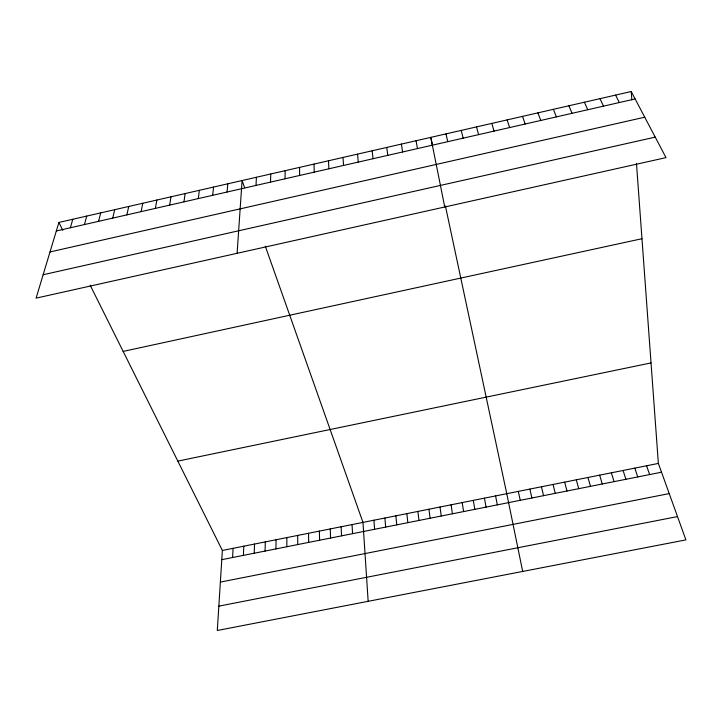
<?xml version="1.0" encoding="UTF-8"?>
<svg xmlns="http://www.w3.org/2000/svg" width="722" height="722" viewBox="0 0 722 722"><rect width="100%" height="100%" fill="white"/><g stroke="black" fill="none" stroke-linecap="round" stroke-linejoin="round"><path stroke-width="1.08" d="M286.833 546.744L286.878 537.592M285.055 178.794L285.136 170.69M275.939 548.91L276.075 539.749M265.073 551.067L265.299 541.906M270.515 182.115L270.759 173.975M254.225 553.223L254.541 544.054M243.395 555.38L243.801 546.193M256.003 185.428L256.409 177.26M232.583 557.528L233.071 548.332M90.178 285.226L222.367 550.471L217.295 630.486L685.9 539.885L658.365 463.425L636.47 163.325M237.105 253.305L242.087 180.536L244.641 187.756M227.087 192.025L227.8 183.803M212.674 195.31L213.55 187.061M198.297 198.586L199.335 190.319M183.957 201.862L185.148 193.559M169.643 205.129L170.988 196.799M155.365 208.387L156.864 200.03M141.115 211.636L142.775 203.252M126.901 214.876L128.715 206.474M112.722 218.116L114.69 209.678M98.571 221.338L100.692 212.882M84.456 224.56L86.721 216.077M70.377 227.773L72.787 219.262M58.888 222.448L36.1 298.141L666 157.631L631.227 91.514L58.888 222.448L62.823 230.336M56.316 230.977L635.134 98.932M50.008 251.942L644.737 117.199M43.149 274.739L655.215 137.126M123.164 351.415L641.966 238.72M177.838 461.114L651.027 362.922M222.367 550.471L658.365 463.425M221.789 559.676L661.523 472.206M220.363 582.094L669.231 493.586M218.838 606.146L677.507 516.582M615.586 95.087L619.305 102.542M599.982 98.661L603.52 106.143M584.414 102.217L587.771 109.735M568.882 105.773L572.059 113.327M553.395 109.32L556.382 116.901M537.944 112.849L540.751 120.466M265.29 246.148L362.976 522.403L368.157 601.318M646.578 465.78L649.638 474.571M522.52 116.377L525.156 124.022M634.809 468.127L637.761 476.926M623.068 470.473L625.911 479.291M507.142 119.897L509.597 127.577M611.335 472.811L614.088 481.637M599.639 475.148L602.274 483.984M491.799 123.408L494.074 131.115M587.952 477.486L590.497 486.33M576.291 479.814L578.728 488.677M476.493 126.91L478.587 134.644M564.649 482.134L566.987 491.005M553.034 484.453L555.263 493.343M461.223 130.402L463.145 138.173M541.437 486.772L543.567 495.671M529.858 489.083L531.888 497.99M445.988 133.886L447.73 141.683M518.306 491.393L520.237 500.31M432.631 145.997L430.79 137.37L444.752 206.988M445.411 205.95L506.763 493.695L522.692 571.436M495.59 495.924L497.323 504.868M484.435 498.153L486.068 507.106M416.071 140.736L417.478 148.588M473.298 500.373L474.832 509.344M462.179 502.593L463.623 511.573M401.387 144.093L402.623 151.972M451.079 504.813L452.423 513.802M439.996 507.024L441.25 516.022M386.739 147.441L387.804 155.356M428.94 509.236L430.095 518.243M417.894 511.438L418.959 520.454M372.128 150.79L373.03 158.732M406.874 513.64L407.84 522.665M395.873 515.833L396.748 524.876M357.543 154.12L358.283 162.089M384.889 518.026L385.665 527.078M373.924 520.219L374.61 529.28M631.227 91.514L631.84 99.907M342.995 157.45L343.564 165.446M352.047 524.587L352.553 533.666M328.483 160.771L328.889 168.795M341.136 526.762L341.551 535.85M330.252 528.937L330.568 538.043M313.998 164.084L314.241 172.134M319.377 531.103L319.602 540.218M308.529 533.269L308.664 542.393M299.549 167.387L299.63 175.473M297.69 535.435L297.735 544.568"/></g></svg>
